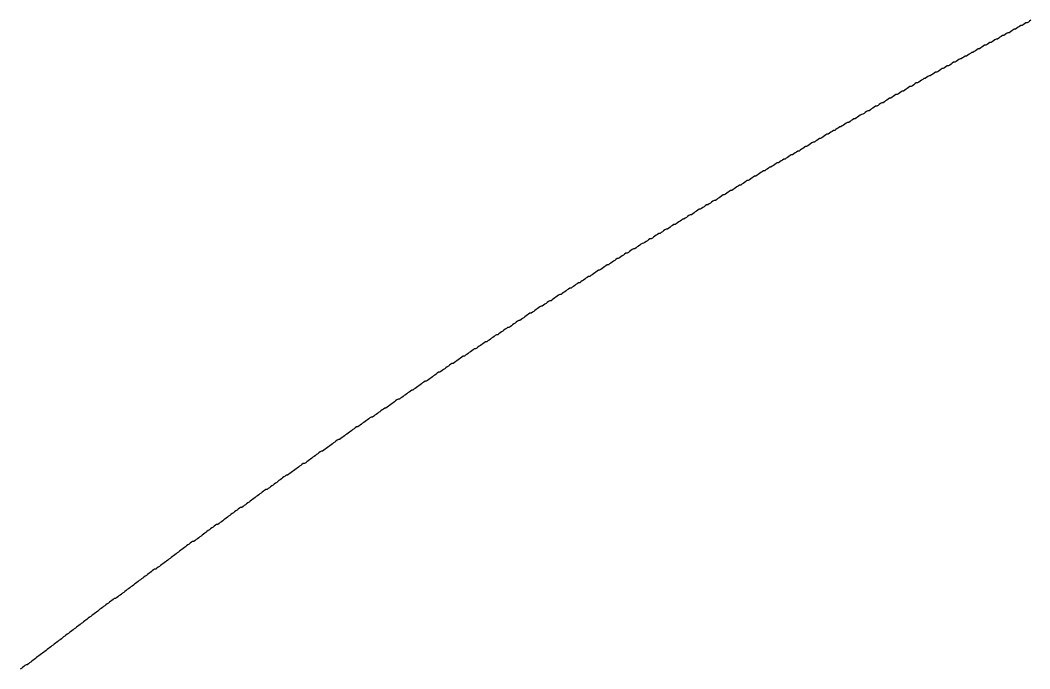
# Model space of a CAD drawing. Header units: millimetres. Extents: x 41 to 1041, y 1148 to 1248.
# Drawn here: x 54.87 to 66.28, y 1169.62 to 1176.94 of the extents above; entities that cross this region are included whole.
import ezdxf

# ---------------------------------------------------------------- set-up
doc = ezdxf.new("R2010")
doc.units = ezdxf.units.MM

msp = doc.modelspace()

# ---------------------------------------------------------------- linework, layer by layer
at = {"color": 3}
msp.add_polyline3d([(66.291, 1176.943, 0), (66.276, 1176.932, 0), (66.262, 1176.922, 0), (66.247, 1176.912, 0), (66.232, 1176.912, 0), (66.218, 1176.902, 0), (66.204, 1176.892, 0), (66.19, 1176.882, 0), (66.175, 1176.882, 0), (66.16, 1176.872, 0), (66.146, 1176.862, 0), (66.131, 1176.851, 0), (66.116, 1176.841, 0), (66.102, 1176.841, 0), (66.087, 1176.831, 0), (66.073, 1176.821, 0), (66.058, 1176.811, 0), (66.043, 1176.801, 0), (66.029, 1176.801, 0), (66.014, 1176.791, 0), (65.999, 1176.781, 0), (65.985, 1176.77, 0), (65.97, 1176.77, 0), (65.956, 1176.76, 0), (65.941, 1176.75, 0), (65.927, 1176.74, 0), (65.913, 1176.73, 0), (65.898, 1176.73, 0), (65.883, 1176.72, 0), (65.869, 1176.71, 0), (65.854, 1176.7, 0), (65.84, 1176.689, 0), (65.825, 1176.689, 0), (65.81, 1176.679, 0), (65.796, 1176.669, 0), (65.781, 1176.659, 0), (65.767, 1176.659, 0), (65.752, 1176.649, 0), (65.737, 1176.639, 0), (65.723, 1176.629, 0), (65.708, 1176.619, 0), (65.693, 1176.618, 0), (65.679, 1176.608, 0), (65.665, 1176.598, 0), (65.651, 1176.588, 0), (65.636, 1176.578, 0), (65.621, 1176.578, 0), (65.607, 1176.568, 0), (65.592, 1176.558, 0), (65.577, 1176.548, 0), (65.563, 1176.538, 0), (65.548, 1176.537, 0), (65.534, 1176.527, 0), (65.519, 1176.517, 0), (65.504, 1176.507, 0), (65.49, 1176.507, 0), (65.475, 1176.497, 0), (65.46, 1176.487, 0), (65.446, 1176.477, 0), (65.431, 1176.467, 0), (65.417, 1176.467, 0), (65.402, 1176.456, 0), (65.388, 1176.446, 0), (65.374, 1176.436, 0), (65.359, 1176.426, 0), (65.344, 1176.426, 0), (65.33, 1176.416, 0), (65.315, 1176.406, 0), (65.301, 1176.396, 0), (65.286, 1176.396, 0), (65.271, 1176.386, 0), (65.257, 1176.375, 0), (65.242, 1176.365, 0), (65.228, 1176.355, 0), (65.213, 1176.355, 0), (65.198, 1176.345, 0), (65.184, 1176.335, 0), (65.169, 1176.325, 0), (65.154, 1176.315, 0), (65.14, 1176.315, 0), (65.126, 1176.305, 0), (65.112, 1176.294, 0), (65.097, 1176.284, 0), (65.082, 1176.284, 0), (65.068, 1176.274, 0), (65.053, 1176.264, 0), (65.039, 1176.254, 0), (65.024, 1176.244, 0), (65.01, 1176.234, 0), (64.995, 1176.234, 0), (64.981, 1176.224, 0), (64.967, 1176.213, 0), (64.952, 1176.203, 0), (64.938, 1176.193, 0), (64.923, 1176.193, 0), (64.909, 1176.183, 0), (64.894, 1176.173, 0), (64.88, 1176.163, 0), (64.866, 1176.153, 0), (64.852, 1176.143, 0), (64.837, 1176.143, 0), (64.823, 1176.132, 0), (64.808, 1176.122, 0), (64.794, 1176.112, 0), (64.78, 1176.102, 0), (64.765, 1176.102, 0), (64.751, 1176.092, 0), (64.736, 1176.082, 0), (64.722, 1176.072, 0), (64.707, 1176.062, 0), (64.693, 1176.062, 0), (64.678, 1176.052, 0), (64.664, 1176.041, 0), (64.649, 1176.031, 0), (64.635, 1176.021, 0), (64.622, 1176.011, 0), (64.607, 1176.011, 0), (64.593, 1176.001, 0), (64.578, 1175.991, 0), (64.564, 1175.981, 0), (64.549, 1175.971, 0), (64.535, 1175.971, 0), (64.52, 1175.96, 0), (64.506, 1175.95, 0), (64.491, 1175.94, 0), (64.477, 1175.93, 0), (64.462, 1175.92, 0), (64.448, 1175.92, 0), (64.434, 1175.91, 0), (64.419, 1175.9, 0), (64.405, 1175.89, 0), (64.39, 1175.88, 0), (64.376, 1175.879, 0), (64.361, 1175.869, 0), (64.348, 1175.859, 0), (64.333, 1175.849, 0), (64.319, 1175.839, 0), (64.304, 1175.829, 0), (64.29, 1175.829, 0), (64.275, 1175.819, 0), (64.261, 1175.809, 0), (64.247, 1175.799, 0), (64.232, 1175.788, 0), (64.218, 1175.788, 0), (64.203, 1175.778, 0), (64.189, 1175.768, 0), (64.174, 1175.758, 0), (64.16, 1175.748, 0), (64.145, 1175.738, 0), (64.131, 1175.738, 0), (64.116, 1175.728, 0), (64.102, 1175.718, 0), (64.088, 1175.707, 0), (64.074, 1175.697, 0), (64.06, 1175.697, 0), (64.045, 1175.687, 0), (64.031, 1175.677, 0), (64.016, 1175.667, 0), (64.002, 1175.657, 0), (63.987, 1175.657, 0), (63.973, 1175.647, 0), (63.958, 1175.637, 0), (63.944, 1175.626, 0), (63.929, 1175.616, 0), (63.915, 1175.606, 0), (63.901, 1175.606, 0), (63.886, 1175.596, 0), (63.872, 1175.586, 0), (63.857, 1175.576, 0), (63.844, 1175.566, 0), (63.829, 1175.566, 0), (63.815, 1175.556, 0), (63.801, 1175.546, 0), (63.786, 1175.535, 0), (63.772, 1175.525, 0), (63.757, 1175.515, 0), (63.743, 1175.515, 0), (63.728, 1175.505, 0), (63.714, 1175.495, 0), (63.699, 1175.485, 0), (63.685, 1175.475, 0), (63.671, 1175.465, 0), (63.656, 1175.465, 0), (63.642, 1175.454, 0), (63.627, 1175.444, 0), (63.613, 1175.434, 0), (63.598, 1175.424, 0), (63.584, 1175.424, 0), (63.57, 1175.414, 0), (63.556, 1175.404, 0), (63.542, 1175.394, 0), (63.527, 1175.384, 0), (63.513, 1175.374, 0), (63.498, 1175.373, 0), (63.484, 1175.363, 0), (63.469, 1175.353, 0), (63.455, 1175.343, 0), (63.44, 1175.333, 0), (63.426, 1175.333, 0), (63.412, 1175.323, 0), (63.397, 1175.313, 0), (63.383, 1175.303, 0), (63.368, 1175.293, 0), (63.354, 1175.282, 0), (63.339, 1175.282, 0), (63.326, 1175.272, 0), (63.311, 1175.262, 0), (63.297, 1175.252, 0), (63.283, 1175.242, 0), (63.268, 1175.242, 0), (63.254, 1175.232, 0), (63.24, 1175.222, 0), (63.225, 1175.212, 0), (63.211, 1175.201, 0), (63.197, 1175.191, 0), (63.182, 1175.181, 0), (63.168, 1175.181, 0), (63.154, 1175.171, 0), (63.14, 1175.161, 0), (63.125, 1175.151, 0), (63.111, 1175.141, 0), (63.097, 1175.131, 0), (63.082, 1175.131, 0), (63.069, 1175.12, 0), (63.055, 1175.11, 0), (63.04, 1175.1, 0), (63.026, 1175.09, 0), (63.012, 1175.08, 0), (62.998, 1175.08, 0), (62.983, 1175.07, 0), (62.969, 1175.06, 0), (62.955, 1175.05, 0), (62.94, 1175.04, 0), (62.926, 1175.03, 0), (62.912, 1175.019, 0), (62.897, 1175.019, 0), (62.883, 1175.009, 0), (62.869, 1174.999, 0), (62.855, 1174.989, 0), (62.841, 1174.979, 0), (62.827, 1174.969, 0), (62.813, 1174.969, 0), (62.798, 1174.959, 0), (62.784, 1174.949, 0), (62.77, 1174.938, 0), (62.755, 1174.928, 0), (62.741, 1174.918, 0), (62.727, 1174.908, 0), (62.713, 1174.908, 0), (62.698, 1174.898, 0), (62.684, 1174.888, 0), (62.67, 1174.878, 0), (62.655, 1174.868, 0), (62.641, 1174.858, 0), (62.627, 1174.857, 0), (62.612, 1174.847, 0), (62.598, 1174.837, 0), (62.585, 1174.827, 0), (62.571, 1174.817, 0), (62.556, 1174.807, 0), (62.542, 1174.807, 0), (62.528, 1174.797, 0), (62.513, 1174.787, 0), (62.499, 1174.777, 0), (62.485, 1174.766, 0), (62.47, 1174.756, 0), (62.456, 1174.746, 0), (62.442, 1174.746, 0), (62.428, 1174.736, 0), (62.413, 1174.726, 0), (62.399, 1174.716, 0), (62.385, 1174.706, 0), (62.37, 1174.696, 0), (62.356, 1174.696, 0), (62.343, 1174.686, 0), (62.328, 1174.675, 0), (62.314, 1174.665, 0), (62.3, 1174.655, 0), (62.285, 1174.645, 0), (62.271, 1174.635, 0), (62.257, 1174.635, 0), (62.243, 1174.625, 0), (62.228, 1174.615, 0), (62.214, 1174.605, 0), (62.2, 1174.595, 0), (62.185, 1174.584, 0), (62.171, 1174.584, 0), (62.157, 1174.574, 0), (62.142, 1174.564, 0), (62.128, 1174.554, 0), (62.114, 1174.544, 0), (62.101, 1174.534, 0), (62.086, 1174.534, 0), (62.072, 1174.524, 0), (62.058, 1174.514, 0), (62.043, 1174.503, 0), (62.029, 1174.493, 0), (62.015, 1174.483, 0), (62, 1174.473, 0), (61.986, 1174.473, 0), (61.972, 1174.463, 0), (61.958, 1174.453, 0), (61.943, 1174.443, 0), (61.929, 1174.433, 0), (61.915, 1174.423, 0), (61.9, 1174.422, 0), (61.886, 1174.412, 0), (61.872, 1174.402, 0), (61.857, 1174.392, 0), (61.844, 1174.382, 0), (61.83, 1174.372, 0), (61.815, 1174.362, 0), (61.801, 1174.362, 0), (61.787, 1174.352, 0), (61.773, 1174.342, 0), (61.758, 1174.332, 0), (61.744, 1174.321, 0), (61.73, 1174.311, 0), (61.715, 1174.311, 0), (61.701, 1174.301, 0), (61.687, 1174.291, 0), (61.673, 1174.281, 0), (61.658, 1174.271, 0), (61.644, 1174.261, 0), (61.63, 1174.251, 0), (61.616, 1174.251, 0), (61.603, 1174.24, 0), (61.589, 1174.23, 0), (61.575, 1174.22, 0), (61.56, 1174.21, 0), (61.546, 1174.2, 0), (61.532, 1174.19, 0), (61.518, 1174.18, 0), (61.504, 1174.18, 0), (61.49, 1174.17, 0), (61.476, 1174.16, 0), (61.461, 1174.149, 0), (61.447, 1174.139, 0), (61.433, 1174.129, 0), (61.419, 1174.119, 0), (61.405, 1174.119, 0), (61.391, 1174.109, 0), (61.377, 1174.099, 0), (61.363, 1174.089, 0), (61.349, 1174.079, 0), (61.335, 1174.069, 0), (61.321, 1174.059, 0), (61.307, 1174.048, 0), (61.293, 1174.048, 0), (61.279, 1174.038, 0), (61.264, 1174.028, 0), (61.25, 1174.018, 0), (61.236, 1174.008, 0), (61.222, 1173.998, 0), (61.208, 1173.988, 0), (61.194, 1173.978, 0), (61.18, 1173.978, 0), (61.165, 1173.967, 0), (61.151, 1173.957, 0), (61.138, 1173.947, 0), (61.124, 1173.937, 0), (61.11, 1173.927, 0), (61.096, 1173.917, 0), (61.082, 1173.917, 0), (61.067, 1173.907, 0), (61.053, 1173.897, 0), (61.039, 1173.887, 0), (61.025, 1173.877, 0), (61.011, 1173.866, 0), (60.997, 1173.856, 0), (60.983, 1173.846, 0), (60.968, 1173.846, 0), (60.954, 1173.836, 0), (60.94, 1173.826, 0), (60.926, 1173.816, 0), (60.912, 1173.806, 0), (60.899, 1173.796, 0), (60.884, 1173.786, 0), (60.87, 1173.775, 0), (60.856, 1173.775, 0), (60.842, 1173.765, 0), (60.828, 1173.755, 0), (60.814, 1173.745, 0), (60.8, 1173.735, 0), (60.785, 1173.725, 0), (60.771, 1173.715, 0), (60.757, 1173.715, 0), (60.743, 1173.705, 0), (60.729, 1173.694, 0), (60.715, 1173.684, 0), (60.701, 1173.674, 0), (60.687, 1173.664, 0), (60.674, 1173.654, 0), (60.659, 1173.644, 0), (60.645, 1173.634, 0), (60.631, 1173.634, 0), (60.617, 1173.624, 0), (60.603, 1173.614, 0), (60.589, 1173.604, 0), (60.575, 1173.593, 0), (60.561, 1173.583, 0), (60.547, 1173.573, 0), (60.533, 1173.563, 0), (60.519, 1173.553, 0), (60.505, 1173.553, 0), (60.491, 1173.543, 0), (60.477, 1173.533, 0), (60.463, 1173.523, 0), (60.449, 1173.513, 0), (60.436, 1173.502, 0), (60.422, 1173.492, 0), (60.408, 1173.482, 0), (60.394, 1173.472, 0), (60.38, 1173.472, 0), (60.366, 1173.462, 0), (60.352, 1173.452, 0), (60.338, 1173.442, 0), (60.324, 1173.432, 0), (60.31, 1173.422, 0), (60.296, 1173.412, 0), (60.282, 1173.401, 0), (60.268, 1173.391, 0), (60.254, 1173.391, 0), (60.24, 1173.381, 0), (60.226, 1173.371, 0), (60.213, 1173.361, 0), (60.199, 1173.351, 0), (60.185, 1173.341, 0), (60.171, 1173.331, 0), (60.157, 1173.321, 0), (60.143, 1173.31, 0), (60.129, 1173.31, 0), (60.115, 1173.3, 0), (60.101, 1173.29, 0), (60.087, 1173.28, 0), (60.073, 1173.27, 0), (60.059, 1173.26, 0), (60.045, 1173.25, 0), (60.031, 1173.24, 0), (60.017, 1173.23, 0), (60.003, 1173.23, 0), (59.989, 1173.219, 0), (59.976, 1173.209, 0), (59.961, 1173.199, 0), (59.947, 1173.189, 0), (59.933, 1173.179, 0), (59.919, 1173.169, 0), (59.905, 1173.159, 0), (59.891, 1173.149, 0), (59.877, 1173.149, 0), (59.863, 1173.139, 0), (59.849, 1173.128, 0), (59.835, 1173.118, 0), (59.821, 1173.108, 0), (59.807, 1173.098, 0), (59.793, 1173.088, 0), (59.779, 1173.078, 0), (59.765, 1173.068, 0), (59.751, 1173.068, 0), (59.738, 1173.058, 0), (59.724, 1173.048, 0), (59.71, 1173.037, 0), (59.696, 1173.027, 0), (59.682, 1173.017, 0), (59.669, 1173.007, 0), (59.655, 1172.997, 0), (59.641, 1172.987, 0), (59.627, 1172.977, 0), (59.613, 1172.967, 0), (59.599, 1172.967, 0), (59.585, 1172.957, 0), (59.571, 1172.947, 0), (59.557, 1172.936, 0), (59.544, 1172.926, 0), (59.531, 1172.916, 0), (59.517, 1172.906, 0), (59.503, 1172.896, 0), (59.489, 1172.886, 0), (59.475, 1172.876, 0), (59.461, 1172.866, 0), (59.447, 1172.866, 0), (59.433, 1172.856, 0), (59.42, 1172.846, 0), (59.406, 1172.835, 0), (59.392, 1172.825, 0), (59.378, 1172.815, 0), (59.364, 1172.805, 0), (59.35, 1172.795, 0), (59.336, 1172.785, 0), (59.322, 1172.775, 0), (59.309, 1172.765, 0), (59.296, 1172.765, 0), (59.282, 1172.755, 0), (59.268, 1172.744, 0), (59.254, 1172.734, 0), (59.24, 1172.724, 0), (59.226, 1172.714, 0), (59.212, 1172.704, 0), (59.198, 1172.694, 0), (59.184, 1172.684, 0), (59.17, 1172.674, 0), (59.157, 1172.664, 0), (59.143, 1172.664, 0), (59.129, 1172.654, 0), (59.115, 1172.643, 0), (59.101, 1172.633, 0), (59.088, 1172.623, 0), (59.074, 1172.613, 0), (59.06, 1172.603, 0), (59.046, 1172.593, 0), (59.033, 1172.583, 0), (59.019, 1172.573, 0), (59.005, 1172.563, 0), (58.991, 1172.563, 0), (58.977, 1172.552, 0), (58.963, 1172.542, 0), (58.949, 1172.532, 0), (58.935, 1172.522, 0), (58.921, 1172.512, 0), (58.908, 1172.502, 0), (58.894, 1172.492, 0), (58.88, 1172.482, 0), (58.867, 1172.472, 0), (58.853, 1172.462, 0), (58.839, 1172.462, 0), (58.825, 1172.451, 0), (58.811, 1172.441, 0), (58.797, 1172.431, 0), (58.784, 1172.421, 0), (58.77, 1172.411, 0), (58.756, 1172.401, 0), (58.742, 1172.391, 0), (58.728, 1172.381, 0), (58.714, 1172.371, 0), (58.701, 1172.361, 0), (58.687, 1172.35, 0), (58.673, 1172.35, 0), (58.659, 1172.34, 0), (58.647, 1172.33, 0), (58.633, 1172.32, 0), (58.619, 1172.31, 0), (58.605, 1172.3, 0), (58.592, 1172.29, 0), (58.578, 1172.28, 0), (58.564, 1172.27, 0), (58.55, 1172.26, 0), (58.537, 1172.249, 0), (58.523, 1172.239, 0), (58.509, 1172.229, 0), (58.495, 1172.219, 0), (58.482, 1172.209, 0), (58.468, 1172.209, 0), (58.454, 1172.199, 0), (58.44, 1172.189, 0), (58.428, 1172.179, 0), (58.414, 1172.169, 0), (58.4, 1172.159, 0), (58.386, 1172.148, 0), (58.373, 1172.138, 0), (58.359, 1172.128, 0), (58.345, 1172.118, 0), (58.331, 1172.108, 0), (58.318, 1172.098, 0), (58.304, 1172.088, 0), (58.29, 1172.078, 0), (58.276, 1172.078, 0), (58.263, 1172.068, 0), (58.249, 1172.057, 0), (58.235, 1172.047, 0), (58.221, 1172.037, 0), (58.209, 1172.027, 0), (58.195, 1172.017, 0), (58.181, 1172.007, 0), (58.167, 1171.997, 0), (58.154, 1171.987, 0), (58.14, 1171.977, 0), (58.126, 1171.967, 0), (58.112, 1171.957, 0), (58.099, 1171.946, 0), (58.085, 1171.936, 0), (58.071, 1171.936, 0), (58.057, 1171.926, 0), (58.044, 1171.916, 0), (58.03, 1171.906, 0), (58.016, 1171.896, 0), (58.003, 1171.886, 0), (57.99, 1171.876, 0), (57.976, 1171.866, 0), (57.962, 1171.856, 0), (57.948, 1171.845, 0), (57.935, 1171.835, 0), (57.921, 1171.825, 0), (57.907, 1171.815, 0), (57.893, 1171.805, 0), (57.88, 1171.805, 0), (57.866, 1171.795, 0), (57.852, 1171.785, 0), (57.838, 1171.775, 0), (57.825, 1171.765, 0), (57.811, 1171.754, 0), (57.797, 1171.744, 0), (57.784, 1171.734, 0), (57.771, 1171.724, 0), (57.757, 1171.714, 0), (57.743, 1171.704, 0), (57.73, 1171.694, 0), (57.716, 1171.684, 0), (57.703, 1171.674, 0), (57.689, 1171.664, 0), (57.675, 1171.654, 0), (57.662, 1171.643, 0), (57.648, 1171.643, 0), (57.635, 1171.633, 0), (57.621, 1171.623, 0), (57.607, 1171.613, 0), (57.594, 1171.603, 0), (57.581, 1171.593, 0), (57.568, 1171.583, 0), (57.554, 1171.573, 0), (57.54, 1171.563, 0), (57.527, 1171.553, 0), (57.513, 1171.542, 0), (57.499, 1171.532, 0), (57.486, 1171.522, 0), (57.472, 1171.512, 0), (57.459, 1171.502, 0), (57.445, 1171.492, 0), (57.431, 1171.482, 0), (57.418, 1171.472, 0), (57.404, 1171.462, 0), (57.391, 1171.452, 0), (57.378, 1171.442, 0), (57.364, 1171.441, 0), (57.351, 1171.431, 0), (57.337, 1171.421, 0), (57.324, 1171.411, 0), (57.31, 1171.401, 0), (57.296, 1171.391, 0), (57.283, 1171.381, 0), (57.269, 1171.371, 0), (57.255, 1171.361, 0), (57.242, 1171.351, 0), (57.228, 1171.341, 0), (57.215, 1171.33, 0), (57.201, 1171.32, 0), (57.187, 1171.31, 0), (57.175, 1171.3, 0), (57.161, 1171.29, 0), (57.148, 1171.28, 0), (57.134, 1171.27, 0), (57.12, 1171.26, 0), (57.107, 1171.25, 0), (57.093, 1171.25, 0), (57.079, 1171.239, 0), (57.066, 1171.229, 0), (57.052, 1171.219, 0), (57.039, 1171.209, 0), (57.025, 1171.199, 0), (57.011, 1171.189, 0), (56.998, 1171.179, 0), (56.984, 1171.169, 0), (56.971, 1171.159, 0), (56.958, 1171.149, 0), (56.944, 1171.139, 0), (56.931, 1171.128, 0), (56.917, 1171.118, 0), (56.904, 1171.108, 0), (56.89, 1171.098, 0), (56.876, 1171.088, 0), (56.863, 1171.078, 0), (56.849, 1171.068, 0), (56.835, 1171.058, 0), (56.822, 1171.058, 0), (56.808, 1171.048, 0), (56.795, 1171.038, 0), (56.781, 1171.027, 0), (56.768, 1171.017, 0), (56.754, 1171.007, 0), (56.742, 1170.997, 0), (56.728, 1170.987, 0), (56.715, 1170.977, 0), (56.701, 1170.967, 0), (56.688, 1170.957, 0), (56.674, 1170.947, 0), (56.661, 1170.937, 0), (56.647, 1170.927, 0), (56.634, 1170.916, 0), (56.62, 1170.906, 0), (56.607, 1170.896, 0), (56.593, 1170.886, 0), (56.58, 1170.876, 0), (56.567, 1170.866, 0), (56.554, 1170.856, 0), (56.541, 1170.846, 0), (56.527, 1170.836, 0), (56.514, 1170.826, 0), (56.5, 1170.816, 0), (56.487, 1170.805, 0), (56.473, 1170.795, 0), (56.46, 1170.785, 0), (56.446, 1170.775, 0), (56.433, 1170.765, 0), (56.419, 1170.755, 0), (56.406, 1170.745, 0), (56.392, 1170.745, 0), (56.379, 1170.735, 0), (56.365, 1170.725, 0), (56.352, 1170.715, 0), (56.339, 1170.704, 0), (56.326, 1170.694, 0), (56.312, 1170.684, 0), (56.299, 1170.674, 0), (56.286, 1170.664, 0), (56.272, 1170.654, 0), (56.259, 1170.644, 0), (56.245, 1170.634, 0), (56.232, 1170.624, 0), (56.218, 1170.614, 0), (56.205, 1170.603, 0), (56.191, 1170.593, 0), (56.178, 1170.583, 0), (56.164, 1170.573, 0), (56.152, 1170.563, 0), (56.138, 1170.553, 0), (56.125, 1170.543, 0), (56.111, 1170.533, 0), (56.098, 1170.523, 0), (56.084, 1170.513, 0), (56.071, 1170.503, 0), (56.057, 1170.492, 0), (56.044, 1170.482, 0), (56.03, 1170.472, 0), (56.017, 1170.462, 0), (56.004, 1170.452, 0), (55.99, 1170.442, 0), (55.977, 1170.432, 0), (55.963, 1170.422, 0), (55.951, 1170.412, 0), (55.937, 1170.412, 0), (55.924, 1170.402, 0), (55.91, 1170.391, 0), (55.897, 1170.381, 0), (55.883, 1170.371, 0), (55.87, 1170.361, 0), (55.856, 1170.351, 0), (55.843, 1170.341, 0), (55.829, 1170.331, 0), (55.816, 1170.321, 0), (55.802, 1170.311, 0), (55.789, 1170.301, 0), (55.775, 1170.291, 0), (55.762, 1170.28, 0), (55.75, 1170.27, 0), (55.736, 1170.26, 0), (55.723, 1170.25, 0), (55.71, 1170.24, 0), (55.696, 1170.23, 0), (55.683, 1170.22, 0), (55.67, 1170.21, 0), (55.657, 1170.2, 0), (55.643, 1170.19, 0), (55.63, 1170.18, 0), (55.617, 1170.169, 0), (55.603, 1170.159, 0), (55.59, 1170.149, 0), (55.577, 1170.139, 0), (55.563, 1170.129, 0), (55.551, 1170.119, 0), (55.538, 1170.109, 0), (55.524, 1170.099, 0), (55.511, 1170.089, 0), (55.498, 1170.079, 0), (55.484, 1170.069, 0), (55.471, 1170.058, 0), (55.458, 1170.048, 0), (55.444, 1170.038, 0), (55.431, 1170.028, 0), (55.418, 1170.018, 0), (55.404, 1170.008, 0), (55.391, 1169.998, 0), (55.378, 1169.988, 0), (55.364, 1169.978, 0), (55.352, 1169.968, 0), (55.339, 1169.958, 0), (55.325, 1169.947, 0), (55.312, 1169.937, 0), (55.299, 1169.927, 0), (55.285, 1169.917, 0), (55.272, 1169.907, 0), (55.259, 1169.897, 0), (55.245, 1169.887, 0), (55.232, 1169.877, 0), (55.219, 1169.867, 0), (55.205, 1169.857, 0), (55.192, 1169.847, 0), (55.179, 1169.836, 0), (55.166, 1169.826, 0), (55.153, 1169.816, 0), (55.14, 1169.806, 0), (55.126, 1169.796, 0), (55.113, 1169.786, 0), (55.1, 1169.776, 0), (55.086, 1169.766, 0), (55.073, 1169.756, 0), (55.06, 1169.746, 0), (55.046, 1169.736, 0), (55.033, 1169.725, 0), (55.02, 1169.715, 0), (55.006, 1169.705, 0), (54.993, 1169.695, 0), (54.98, 1169.685, 0), (54.967, 1169.675, 0), (54.954, 1169.665, 0), (54.941, 1169.665, 0), (54.927, 1169.655, 0), (54.914, 1169.645, 0), (54.901, 1169.635, 0), (54.887, 1169.624, 0), (54.874, 1169.614, 0)], dxfattribs=at)

doc.saveas('drawing.dxf')
